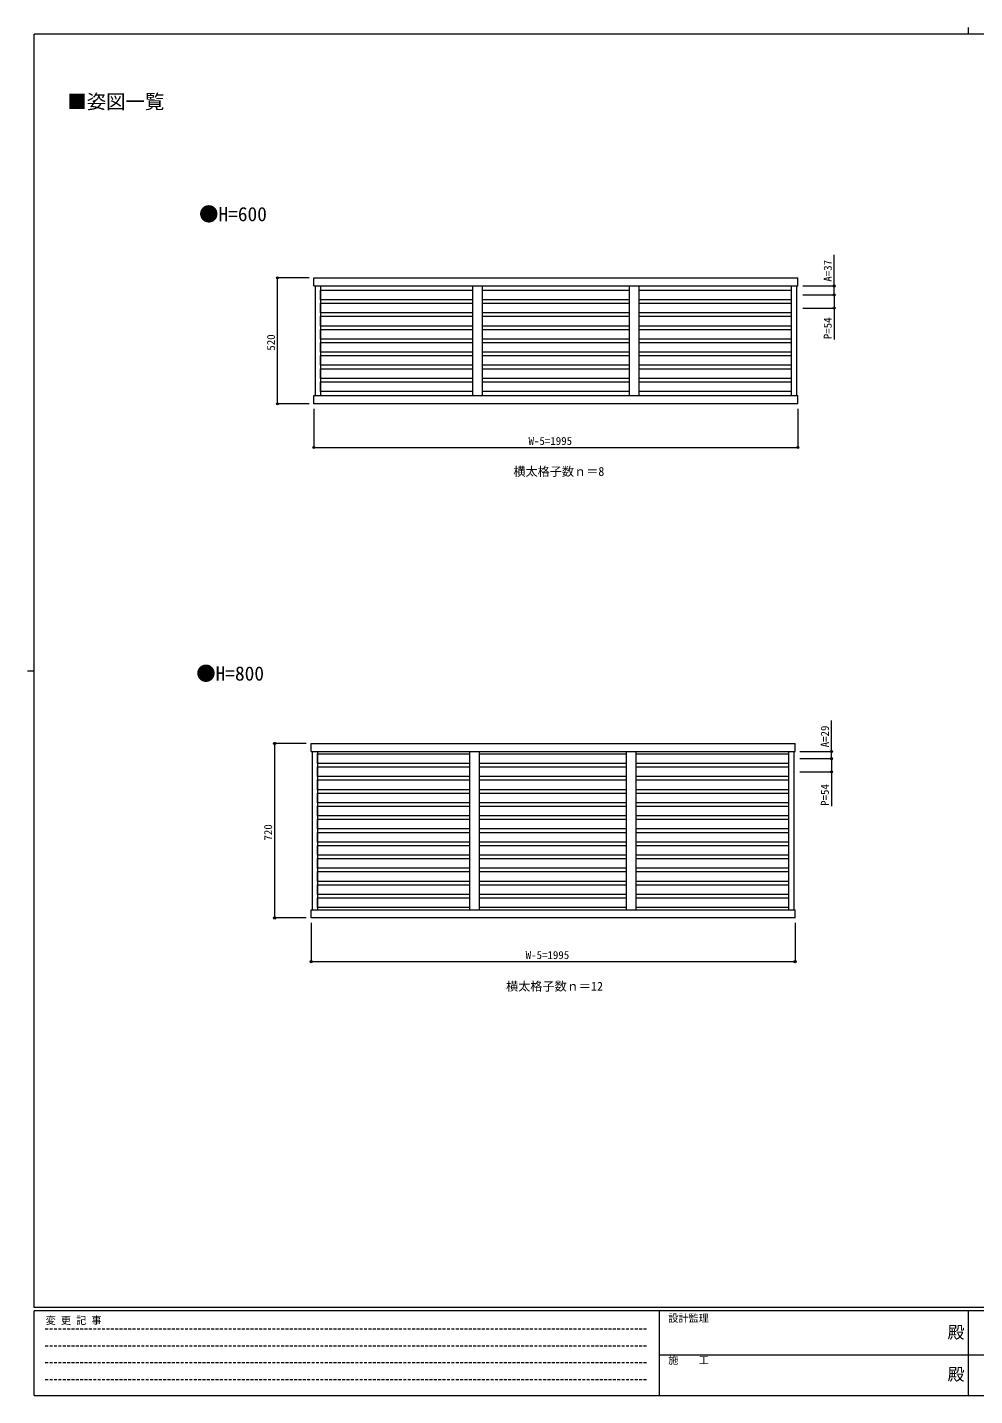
# Model space of a CAD drawing. Units: millimetres, scale not verified. Extents: x -3967 to 3967, y -2821 to 2821.
# Drawn here: x -3967 to -62, y -2821 to 2821 of the extents above; entities that cross this region are included whole.
import ezdxf
from ezdxf.enums import TextEntityAlignment as Align

# ---------------------------------------------------------------- set-up
doc = ezdxf.new("R2010")
doc.units = ezdxf.units.MM
doc.header["$LTSCALE"] = 10
doc.linetypes.add('DASHED1', pattern=[1.8, 1.2, -0.6])
doc.layers.add('0-0_0', color=3, linetype='Continuous')
for name, color, linetype, lineweight in [('0-1_USER1', 4, 'Continuous', 9), ('0-2_YKK_ZWAK', 6, 'Continuous', 9), ('0-3_YKK_11', 7, 'Continuous', 9), ('0-4_YKK_12', 7, 'Continuous', 9)]:
    doc.layers.add(name, color=color, linetype=linetype, lineweight=lineweight)
doc.styles.add('ＭＳ ゴシック', font='')
doc.styles.get('ＭＳ ゴシック').set_extended_font_data('MS Gothic')

msp = doc.modelspace()

# ---------------------------------------------------------------- linework, layer by layer
at = {"layer": '0-1_USER1'}
for p, q in [((-2785.77, 1754.57), (-2785.77, 1788.57)), ((-2785.77, 1788.57), (-790.77, 1788.57)), ((-2785.77, 1754.57), (-790.77, 1754.57)), ((-2780.77, 1754.57), (-2780.77, 1302.57)), ((-2758.77, 1754.57), (-2758.77, 1302.57)), ((-2131.27, 1302.57), (-2131.27, 1754.57)), ((-2091.27, 1302.57), (-2091.27, 1754.57)), ((-1485.27, 1302.57), (-1485.27, 1754.57)), ((-1445.27, 1302.57), (-1445.27, 1754.57)), ((-817.77, 1754.57), (-817.77, 1302.57)), ((-795.77, 1754.57), (-795.77, 1302.57)), ((-790.77, 1754.57), (-790.77, 1788.57)), ((-2785.77, 1302.57), (-790.77, 1302.57)), ((-2785.77, 1268.57), (-2785.77, 1302.57)), ((-790.77, 1268.57), (-790.77, 1302.57)), ((-790.77, 1268.57), (-2785.77, 1268.57)), ((-2797.59, -165.43), (-2797.59, -131.43)), ((-2797.59, -131.43), (-802.59, -131.43)), ((-2797.59, -165.43), (-802.59, -165.43)), ((-2792.59, -165.43), (-2792.59, -817.43)), ((-2770.59, -165.43), (-2770.59, -817.43)), ((-2143.09, -817.43), (-2143.09, -165.43)), ((-2103.09, -817.43), (-2103.09, -165.43)), ((-1497.09, -817.43), (-1497.09, -165.43)), ((-1457.09, -817.43), (-1457.09, -165.43)), ((-829.59, -165.43), (-829.59, -817.43)), ((-807.59, -165.43), (-807.59, -817.43)), ((-802.59, -165.43), (-802.59, -131.43)), ((-2797.59, -817.43), (-802.59, -817.43)), ((-2797.59, -851.43), (-2797.59, -817.43)), ((-802.59, -851.43), (-802.59, -817.43)), ((-802.59, -851.43), (-2797.59, -851.43))]:
    msp.add_line(p, q, dxfattribs=at)
at = {"layer": '0-2_YKK_ZWAK'}
for p, q in [((-2805.77, 1788.57), (-2936.77, 1788.57)), ((-2935.77, 1268.57), (-2935.77, 1788.57)), ((-770.77, 1754.57), (-639.77, 1754.57)), ((-770.77, 1717.57), (-639.77, 1717.57)), ((-770.77, 1717.57), (-639.77, 1717.57)), ((-770.77, 1663.57), (-639.77, 1663.57)), ((-2805.77, 1268.57), (-2936.77, 1268.57)), ((-2785.77, 1248.57), (-2785.77, 1087.57)), ((-790.77, 1248.57), (-790.77, 1087.57)), ((-2785.77, 1088.57), (-790.77, 1088.57)), ((-2817.59, -131.43), (-2948.59, -131.43)), ((-2947.59, -851.43), (-2947.59, -131.43)), ((-782.59, -165.43), (-651.59, -165.43)), ((-782.59, -194.43), (-651.59, -194.43)), ((-782.59, -194.43), (-651.59, -194.43)), ((-782.59, -248.43), (-651.59, -248.43)), ((-2817.59, -851.43), (-2948.59, -851.43)), ((-2797.59, -871.43), (-2797.59, -1032.43)), ((-802.59, -871.43), (-802.59, -1032.43)), ((-2797.59, -1031.43), (-802.59, -1031.43))]:
    msp.add_line(p, q, dxfattribs=at)
for points in [[(-640.77, 1717.57), (-640.77, 1754.57), (-640.77, 1883.3)], [(-640.77, 1717.57), (-640.77, 1663.57), (-640.77, 1534.5)], [(-652.59, -194.43), (-652.59, -165.43), (-652.59, -36.7)], [(-652.59, -194.43), (-652.59, -248.43), (-652.59, -389.75)]]:
    msp.add_lwpolyline(points, dxfattribs=at)
for centre in [(-2935.77, 1788.57), (-640.77, 1754.57), (-640.77, 1717.57), (-640.77, 1717.57), (-640.77, 1663.57), (-2935.77, 1268.57), (-2785.77, 1088.57), (-790.77, 1088.57), (-2947.59, -131.43), (-652.59, -165.43), (-652.59, -194.43), (-652.59, -194.43), (-652.59, -248.43), (-2947.59, -851.43), (-2797.59, -1031.43), (-802.59, -1031.43)]:
    msp.add_circle(centre, 4.25, dxfattribs=at)
at = {"layer": '0-3_YKK_11'}
for p, q in [((-2091.27, 1737.57), (-1485.27, 1737.57)), ((-1485.27, 1697.57), (-2091.27, 1697.57)), ((-2091.27, 1683.57), (-1485.27, 1683.57)), ((-1485.27, 1643.57), (-2091.27, 1643.57)), ((-2091.27, 1629.57), (-1485.27, 1629.57)), ((-1485.27, 1589.57), (-2091.27, 1589.57)), ((-2091.27, 1575.57), (-1485.27, 1575.57)), ((-1485.27, 1535.57), (-2091.27, 1535.57)), ((-2091.27, 1521.57), (-1485.27, 1521.57)), ((-1485.27, 1481.57), (-2091.27, 1481.57)), ((-2091.27, 1467.57), (-1485.27, 1467.57)), ((-1485.27, 1427.57), (-2091.27, 1427.57)), ((-2091.27, 1413.57), (-1485.27, 1413.57)), ((-1485.27, 1373.57), (-2091.27, 1373.57)), ((-2091.27, 1359.57), (-1485.27, 1359.57)), ((-1485.27, 1319.57), (-2091.27, 1319.57)), ((-2103.09, -174.43), (-1497.09, -174.43)), ((-1497.09, -214.43), (-2103.09, -214.43)), ((-2103.09, -228.43), (-1497.09, -228.43)), ((-1497.09, -268.43), (-2103.09, -268.43)), ((-2103.09, -282.43), (-1497.09, -282.43)), ((-1497.09, -322.43), (-2103.09, -322.43)), ((-2103.09, -336.43), (-1497.09, -336.43)), ((-1497.09, -376.43), (-2103.09, -376.43)), ((-2103.09, -390.43), (-1497.09, -390.43)), ((-1497.09, -430.43), (-2103.09, -430.43)), ((-2103.09, -444.43), (-1497.09, -444.43)), ((-1497.09, -484.43), (-2103.09, -484.43)), ((-2103.09, -498.43), (-1497.09, -498.43)), ((-1497.09, -538.43), (-2103.09, -538.43)), ((-2103.09, -552.43), (-1497.09, -552.43)), ((-1497.09, -592.43), (-2103.09, -592.43)), ((-2103.09, -606.43), (-1497.09, -606.43)), ((-1497.09, -646.43), (-2103.09, -646.43)), ((-2103.09, -660.43), (-1497.09, -660.43)), ((-1497.09, -700.43), (-2103.09, -700.43)), ((-2103.09, -714.43), (-1497.09, -714.43)), ((-1497.09, -754.43), (-2103.09, -754.43)), ((-2103.09, -768.43), (-1497.09, -768.43)), ((-1497.09, -808.43), (-2103.09, -808.43))]:
    msp.add_line(p, q, dxfattribs=at)
for points in [[(-2131.27, 1697.57), (-2758.77, 1697.57), (-2758.77, 1737.57), (-2131.27, 1737.57)], [(-1445.27, 1737.57), (-817.77, 1737.57), (-817.77, 1697.57), (-1445.27, 1697.57)], [(-2131.27, 1643.57), (-2758.77, 1643.57), (-2758.77, 1683.57), (-2131.27, 1683.57)], [(-1445.27, 1683.57), (-817.77, 1683.57), (-817.77, 1643.57), (-1445.27, 1643.57)], [(-2131.27, 1589.57), (-2758.77, 1589.57), (-2758.77, 1629.57), (-2131.27, 1629.57)], [(-1445.27, 1629.57), (-817.77, 1629.57), (-817.77, 1589.57), (-1445.27, 1589.57)], [(-2131.27, 1535.57), (-2758.77, 1535.57), (-2758.77, 1575.57), (-2131.27, 1575.57)], [(-1445.27, 1575.57), (-817.77, 1575.57), (-817.77, 1535.57), (-1445.27, 1535.57)], [(-2131.27, 1481.57), (-2758.77, 1481.57), (-2758.77, 1521.57), (-2131.27, 1521.57)], [(-2131.27, 1427.57), (-2758.77, 1427.57), (-2758.77, 1467.57), (-2131.27, 1467.57)], [(-1445.27, 1521.57), (-817.77, 1521.57), (-817.77, 1481.57), (-1445.27, 1481.57)], [(-1445.27, 1467.57), (-817.77, 1467.57), (-817.77, 1427.57), (-1445.27, 1427.57)], [(-2131.27, 1373.57), (-2758.77, 1373.57), (-2758.77, 1413.57), (-2131.27, 1413.57)], [(-1445.27, 1413.57), (-817.77, 1413.57), (-817.77, 1373.57), (-1445.27, 1373.57)], [(-2131.27, 1319.57), (-2758.77, 1319.57), (-2758.77, 1359.57), (-2131.27, 1359.57)], [(-1445.27, 1359.57), (-817.77, 1359.57), (-817.77, 1319.57), (-1445.27, 1319.57)], [(-2143.09, -214.43), (-2770.59, -214.43), (-2770.59, -174.43), (-2143.09, -174.43)], [(-1457.09, -174.43), (-829.59, -174.43), (-829.59, -214.43), (-1457.09, -214.43)], [(-2143.09, -268.43), (-2770.59, -268.43), (-2770.59, -228.43), (-2143.09, -228.43)], [(-1457.09, -228.43), (-829.59, -228.43), (-829.59, -268.43), (-1457.09, -268.43)], [(-2143.09, -322.43), (-2770.59, -322.43), (-2770.59, -282.43), (-2143.09, -282.43)], [(-2143.09, -376.43), (-2770.59, -376.43), (-2770.59, -336.43), (-2143.09, -336.43)], [(-1457.09, -282.43), (-829.59, -282.43), (-829.59, -322.43), (-1457.09, -322.43)], [(-1457.09, -336.43), (-829.59, -336.43), (-829.59, -376.43), (-1457.09, -376.43)], [(-2143.09, -430.43), (-2770.59, -430.43), (-2770.59, -390.43), (-2143.09, -390.43)], [(-1457.09, -390.43), (-829.59, -390.43), (-829.59, -430.43), (-1457.09, -430.43)], [(-2143.09, -484.43), (-2770.59, -484.43), (-2770.59, -444.43), (-2143.09, -444.43)], [(-1457.09, -444.43), (-829.59, -444.43), (-829.59, -484.43), (-1457.09, -484.43)], [(-2143.09, -538.43), (-2770.59, -538.43), (-2770.59, -498.43), (-2143.09, -498.43)], [(-1457.09, -498.43), (-829.59, -498.43), (-829.59, -538.43), (-1457.09, -538.43)], [(-2143.09, -592.43), (-2770.59, -592.43), (-2770.59, -552.43), (-2143.09, -552.43)], [(-1457.09, -552.43), (-829.59, -552.43), (-829.59, -592.43), (-1457.09, -592.43)], [(-2143.09, -646.43), (-2770.59, -646.43), (-2770.59, -606.43), (-2143.09, -606.43)], [(-1457.09, -606.43), (-829.59, -606.43), (-829.59, -646.43), (-1457.09, -646.43)], [(-2143.09, -700.43), (-2770.59, -700.43), (-2770.59, -660.43), (-2143.09, -660.43)], [(-1457.09, -660.43), (-829.59, -660.43), (-829.59, -700.43), (-1457.09, -700.43)], [(-2143.09, -754.43), (-2770.59, -754.43), (-2770.59, -714.43), (-2143.09, -714.43)], [(-1457.09, -714.43), (-829.59, -714.43), (-829.59, -754.43), (-1457.09, -754.43)], [(-2143.09, -808.43), (-2770.59, -808.43), (-2770.59, -768.43), (-2143.09, -768.43)], [(-1457.09, -768.43), (-829.59, -768.43), (-829.59, -808.43), (-1457.09, -808.43)]]:
    msp.add_lwpolyline(points, dxfattribs=at)
at = {"layer": '0-4_YKK_12'}
for p, q in [((-88.94, 2821), (-88.94, 2793)), ((3760.92, 2793), (-3939.08, 2793)), ((-3939.08, -2457), (-3939.08, 2793)), ((-3967.08, 168), (-3939.08, 168)), ((3760.92, -2457), (-3939.08, -2457)), ((3382.92, -2471), (-3939.08, -2471)), ((-3939.08, -2821), (-3939.08, -2471)), ((-1363.08, -2471), (-1363.08, -2821)), ((-89.08, -2471), (-89.08, -2821)), ((-1363.08, -2652.99), (-75.08, -2652.99)), ((-75.08, -2652.99), (1212.92, -2652.99)), ((-3939.08, -2821), (3382.92, -2821))]:
    msp.add_line(p, q, dxfattribs=at)
at = {"layer": '0-4_YKK_12', "linetype": 'DASHED1'}
for p, q in [((-3893.1, -2546.12), (-1411.17, -2546.12)), ((-3893.1, -2615.41), (-1411.17, -2615.41)), ((-3893.1, -2684.7), (-1411.17, -2684.7)), ((-3893.1, -2753.98), (-1411.17, -2753.98))]:
    msp.add_line(p, q, dxfattribs=at)

# ---------------------------------------------------------------- texts
at = {"layer": '0-0_0', "style": 'ＭＳ ゴシック'}
for s, height, p in [('■姿図一覧', 58.65, (-3802.48, 2468)), ('●H=600', 58.65, (-3259.2, 2003.99)), ('横太格子数ｎ＝8', 36.66, (-1963.52, 960.54)), ('●H=800', 58.65, (-3271.02, 109.78)), ('横太格子数ｎ＝12', 36.66, (-1993.8, -1162.22))]:
    msp.add_text(s, height=height, dxfattribs=at).set_placement(p, align=Align.BOTTOM_LEFT)
at = {"layer": '0-2_YKK_ZWAK', "style": 'ＭＳ ゴシック'}
for s, p in [('A=37', (-641.44, 1772.24)), ('P=54', (-641.44, 1535.17)), ('520', (-2936.44, 1487.77)), ('A=29', (-653.26, -147.76)), ('P=54', (-653.26, -389.09)), ('720', (-2948.26, -532.23))]:
    msp.add_text(s, height=32.99, rotation=90, dxfattribs=at).set_placement(p, align=Align.BOTTOM_LEFT)
for p in [(-1901.07, 1089.24), (-1912.89, -1030.76)]:
    msp.add_text('W-5=1995', height=32.99, dxfattribs=at).set_placement(p, align=Align.BOTTOM_LEFT)
at = {"layer": '0-4_YKK_12', "style": 'ＭＳ ゴシック'}
for s, height, p in [('設計監理', 30.79, (-1325.39, -2526.33)), ('変 更 記 事', 30.79, (-3891.94, -2535.47)), ('殿', 51.32, (-173.9, -2600.56)), ('施\u3000\u3000工', 30.79, (-1325.39, -2699.54)), ('殿', 51.32, (-173.9, -2773.78))]:
    msp.add_text(s, height=height, dxfattribs=at).set_placement(p, align=Align.BOTTOM_LEFT)

doc.saveas('drawing.dxf')
